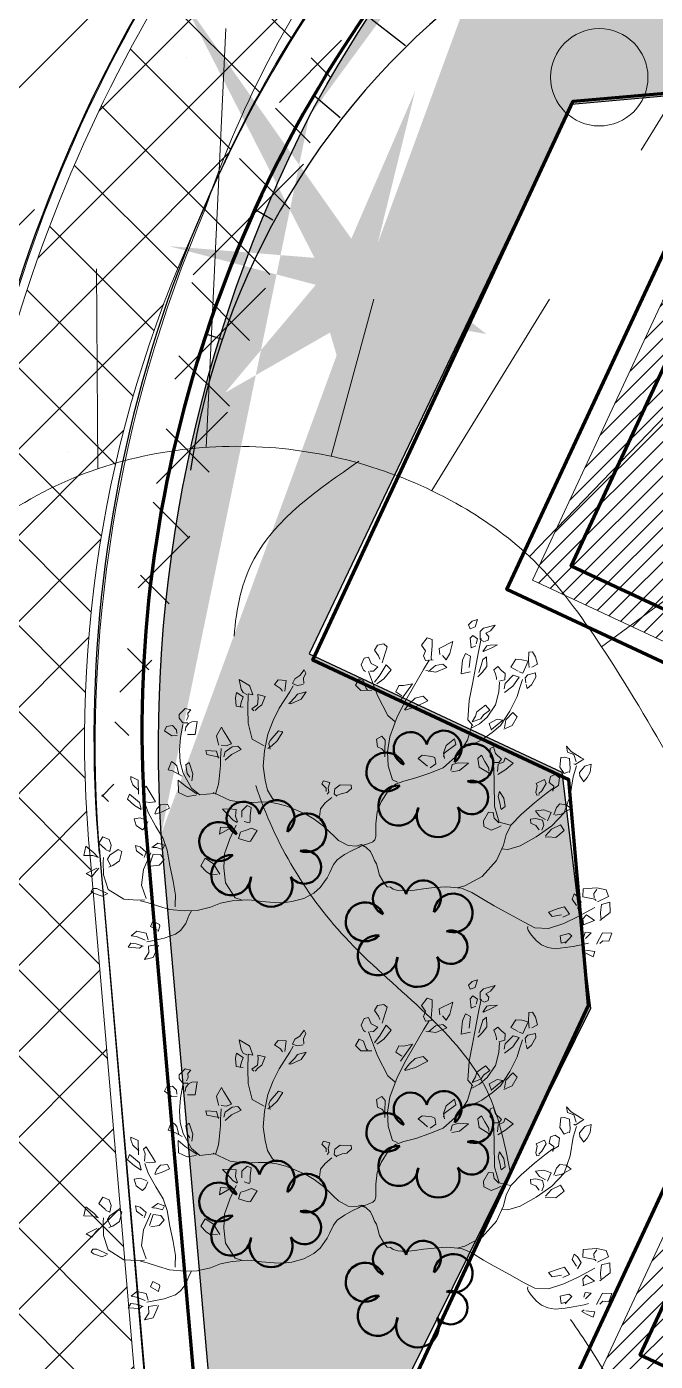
# Model space of a CAD drawing. Header units: millimetres. Extents: x 5637 to 6048, y 3385 to 3927.
# Drawn here: x 5675.84 to 5682.3, y 3692.56 to 3706.27 of the extents above; entities that cross this region are included whole.
import ezdxf

# ---------------------------------------------------------------- set-up
doc = ezdxf.new("R2010")
doc.units = ezdxf.units.MM
doc.layers.add('Contour Lines', color=253, linetype='Continuous')
doc.layers.add('trees old', color=116, linetype='Continuous')
for name, color, linetype, lineweight in [('fences', 224, 'ограждение1', 80), ('ground 1', 7, 'Continuous', 30), ('hatch', 253, 'Continuous', 13), ('project gr', 250, 'Continuous', 30), ('road', 19, 'Continuous', 30), ('trees new', 7, 'Continuous', 20), ('wall', 7, 'Continuous', 80)]:
    doc.layers.add(name, color=color, linetype=linetype, lineweight=lineweight)
doc.layers.add('plants1', color=7, linetype='Continuous', true_color=0x89ee5d)
doc.linetypes.add('ограждение1', pattern='A,0.25,-0.1,[133,ltypeshp.shx,S=0.1,R=0,X=-0.1,Y=0],-0.1,1', length=1.45)
pattern_1 = [(45, (2816.3681, -1263.7476), (-0.70710678, 0.70710678), [])]

# ---------------------------------------------------------------- blocks, each defined once
blk = doc.blocks.new('F1')
at = {"color": 92, "linetype": 'Continuous'}
for p, q in [((1.0816, 0.0562), (1.0771, 0.0451)), ((1.0966, 0.0606), (1.0816, 0.0562)), ((1.0899, 0.048), (1.0966, 0.0606)), ((1.0908, 0.0362), (1.0899, 0.048)), ((1.0771, 0.0451), (1.0736, 0.0333)), ((1.0758, 0.0326), (1.0908, 0.0362)), ((1.0923, 0.025), (1.0969, 0.0134)), ((1.1136, 0.021), (1.0976, 0.026)), ((1.1134, 0.0339), (1.1003, 0.0372)), ((1.1016, 0.0366), (1.1071, 0.0411)), ((1.1071, 0.0411), (1.1274, 0.0409)), ((1.1228, 0.0333), (1.1134, 0.0339)), ((1.1274, 0.0409), (1.1228, 0.0333)), ((0.2958, -0.0077), (0.2984, 0.0018)), ((0.2984, 0.0018), (0.3104, -0.003)), ((1.0756, 0.009), (1.0733, -0.0005)), ((1.0901, 0.0012), (1.0771, 0.0072)), ((1.0861, -0.0088), (1.0901, 0.0012)), ((1.0969, 0.0134), (1.1136, 0.0111)), ((1.1234, 0.02), (1.1136, 0.021)), ((1.1136, 0.0111), (1.1234, 0.02)), ((0.2826, -0.0278), (0.2878, -0.0224)), ((0.2936, -0.0212), (0.2844, -0.0421)), ((0.3118, -0.0088), (0.2958, -0.0077)), ((0.3104, -0.003), (0.3188, -0.0071)), ((0.3188, -0.0071), (0.3148, -0.0102)), ((0.3498, -0.0187), (0.3388, -0.0326)), ((0.3568, -0.0187), (0.3463, -0.0224)), ((0.3595, -0.0313), (0.3568, -0.0187)), ((1.0733, -0.0005), (1.0739, -0.0036)), ((1.0739, -0.0036), (1.0861, -0.0088)), ((0.2678, -0.0425), (0.2719, -0.0276)), ((0.2844, -0.0421), (0.2678, -0.0425)), ((0.2719, -0.0276), (0.2826, -0.0278)), ((0.3138, -0.0299), (0.3043, -0.0404)), ((0.3043, -0.0404), (0.3156, -0.0409)), ((0.3156, -0.0409), (0.3171, -0.0326)), ((0.3388, -0.0326), (0.344, -0.0365)), ((0.344, -0.0365), (0.3595, -0.0313)), ((1.0482, -0.0369), (1.0488, -0.0402)), ((1.1796, -0.0467), (1.1721, -0.0508)), ((1.1956, -0.051), (1.1796, -0.0467)), ((0.2904, -0.0636), (0.2731, -0.0792)), ((0.2903, -0.0781), (0.2891, -0.0672)), ((0.3211, -0.0529), (0.3004, -0.0626)), ((0.3004, -0.0626), (0.3151, -0.0721)), ((0.3151, -0.0721), (0.321, -0.0645)), ((0.321, -0.0645), (0.3191, -0.0539)), ((0.357, -0.0651), (0.3455, -0.0711)), ((0.3455, -0.0711), (0.3551, -0.0835)), ((0.3758, -0.0649), (0.3596, -0.069)), ((0.3828, -0.0721), (0.3758, -0.0649)), ((0.9311, -0.0574), (0.9423, -0.0601)), ((0.9423, -0.0601), (0.9618, -0.0856)), ((1.17, -0.052), (1.1898, -0.0597)), ((1.1898, -0.0597), (1.1968, -0.0593)), ((1.2, -0.0541), (1.1956, -0.051)), ((1.1968, -0.0593), (1.2, -0.0541)), ((0.2731, -0.0792), (0.2748, -0.0972)), ((0.2748, -0.0972), (0.2898, -0.0924)), ((0.2898, -0.0924), (0.2903, -0.0781)), ((0.3321, -0.0823), (0.326, -0.0939)), ((0.326, -0.0939), (0.3331, -0.1036)), ((0.3425, -0.0984), (0.334, -0.0872)), ((0.3551, -0.0835), (0.3663, -0.0796)), ((0.3663, -0.0796), (0.3828, -0.0721)), ((0.9618, -0.0856), (0.9662, -0.1123)), ((1.189, -0.0963), (1.1961, -0.087)), ((1.211, -0.0856), (1.1926, -0.0963)), ((1.1961, -0.087), (1.2005, -0.08)), ((1.2005, -0.08), (1.211, -0.0856)), ((0.2968, -0.0966), (0.2781, -0.1073)), ((0.2781, -0.1073), (0.2829, -0.1187)), ((0.2829, -0.1187), (0.2996, -0.121)), ((0.3021, -0.1009), (0.2993, -0.0986)), ((0.2996, -0.121), (0.3241, -0.1177)), ((0.3044, -0.1108), (0.2998, -0.1183)), ((0.324, -0.1036), (0.3021, -0.1009)), ((0.3033, -0.1032), (0.3044, -0.1108)), ((0.3241, -0.1177), (0.324, -0.1036)), ((0.3331, -0.1036), (0.3398, -0.1081)), ((0.3398, -0.1081), (0.3425, -0.0984)), ((0.9662, -0.1123), (0.9666, -0.1371)), ((0.9726, -0.1003), (0.9854, -0.1179)), ((0.9896, -0.0986), (0.9766, -0.0999)), ((0.9854, -0.1179), (1.0008, -0.1268)), ((0.9974, -0.1036), (0.9896, -0.0986)), ((1.0073, -0.1127), (0.9974, -0.1036)), ((1.0008, -0.1268), (1.0073, -0.1127)), ((1.0816, -0.1092), (1.0738, -0.1191)), ((1.0966, -0.1059), (1.0816, -0.1092)), ((1.0936, -0.1278), (1.0993, -0.1079)), ((1.1531, -0.1117), (1.1498, -0.1289)), ((1.1641, -0.1026), (1.1531, -0.1117)), ((1.1713, -0.0995), (1.1641, -0.1026)), ((1.1748, -0.1133), (1.168, -0.1013)), ((1.1706, -0.1206), (1.1748, -0.1133)), ((1.201, -0.1179), (1.1908, -0.1156)), ((1.192, -0.1158), (1.1996, -0.1231)), ((1.2173, -0.117), (1.201, -0.1179)), ((1.2145, -0.1338), (1.2173, -0.117)), ((0.9666, -0.1371), (0.959, -0.1645)), ((1.0738, -0.1191), (1.0799, -0.1274)), ((1.0748, -0.145), (1.0778, -0.1373)), ((1.0778, -0.1373), (1.0886, -0.1398)), ((1.0799, -0.1274), (1.0936, -0.1278)), ((1.0969, -0.1398), (1.0868, -0.1479)), ((1.0886, -0.1398), (1.0944, -0.1396)), ((1.1093, -0.121), (1.1064, -0.1307)), ((1.1064, -0.1307), (1.1178, -0.1396)), ((1.1241, -0.1317), (1.1119, -0.1241)), ((1.1178, -0.1396), (1.1261, -0.1413)), ((1.1261, -0.1413), (1.1241, -0.1317)), ((1.1498, -0.1289), (1.1566, -0.132)), ((1.1566, -0.132), (1.1706, -0.1206)), ((1.171, -0.1272), (1.1698, -0.1388)), ((1.1698, -0.1388), (1.1741, -0.1487)), ((1.1795, -0.1301), (1.171, -0.1272)), ((1.1918, -0.1411), (1.1793, -0.1311)), ((1.1858, -0.1527), (1.1918, -0.1411)), ((1.1996, -0.1231), (1.2145, -0.1338)), ((0.9224, -0.1628), (0.9116, -0.1827)), ((0.9261, -0.162), (0.9224, -0.1628)), ((0.9439, -0.1661), (0.9261, -0.162)), ((0.9411, -0.1775), (0.9439, -0.1661)), ((0.959, -0.1645), (0.9493, -0.1893)), ((1.0868, -0.1479), (1.0748, -0.145)), ((1.1741, -0.1487), (1.1858, -0.1527)), ((0.9116, -0.1827), (0.9216, -0.1862)), ((0.9216, -0.1862), (0.9322, -0.1812)), ((0.9322, -0.1812), (0.9406, -0.1783)), ((0.9574, -0.185), (0.9782, -0.1711)), ((0.9769, -0.1841), (0.9599, -0.1841)), ((0.9782, -0.1711), (0.9769, -0.1841)), ((1.1073, -0.1854), (1.1106, -0.1754)), ((1.1211, -0.191), (1.1094, -0.187)), ((1.1106, -0.1754), (1.1158, -0.1696)), ((1.1158, -0.1696), (1.1273, -0.1771)), ((1.1319, -0.1883), (1.1211, -0.191)), ((1.1273, -0.1771), (1.1319, -0.1883)), ((0.3648, -0.2191), (0.3791, -0.2059)), ((0.3791, -0.2059), (0.3928, -0.2061)), ((0.3976, -0.2079), (0.3878, -0.2202)), ((0.3928, -0.2061), (0.3978, -0.205)), ((0.4843, -0.2162), (0.495, -0.2113)), ((0.495, -0.2113), (0.5087, -0.217)), ((0.9261, -0.1951), (0.9251, -0.198)), ((0.9251, -0.198), (0.9259, -0.2077)), ((0.9259, -0.2077), (0.9251, -0.2226)), ((0.9292, -0.1953), (0.9261, -0.1951)), ((0.9359, -0.1968), (0.9292, -0.1953)), ((0.9414, -0.2156), (0.9402, -0.2042)), ((0.9476, -0.1953), (0.9521, -0.2055)), ((0.9556, -0.1978), (0.9482, -0.1941)), ((0.9521, -0.2055), (0.9517, -0.2175)), ((0.9672, -0.2084), (0.9556, -0.1978)), ((0.9756, -0.2164), (0.9672, -0.2084)), ((1.0828, -0.2042), (1.0701, -0.2115)), ((1.0701, -0.2115), (1.0743, -0.2187)), ((1.0951, -0.1992), (1.0828, -0.2042)), ((1.0869, -0.2164), (1.0928, -0.209)), ((1.0928, -0.209), (1.0956, -0.2001)), ((1.1203, -0.2063), (1.1243, -0.2183)), ((1.1326, -0.2121), (1.1206, -0.2057)), ((1.1464, -0.2224), (1.1326, -0.2121)), ((0.372, -0.2291), (0.3648, -0.2191)), ((0.3878, -0.2202), (0.372, -0.2291)), ((0.3955, -0.2346), (0.3901, -0.2498)), ((0.4106, -0.2419), (0.3993, -0.2369)), ((0.405, -0.217), (0.402, -0.2262)), ((0.402, -0.2262), (0.4045, -0.2353)), ((0.4045, -0.2353), (0.4168, -0.2373)), ((0.4158, -0.2249), (0.4093, -0.2175)), ((0.4253, -0.2282), (0.4158, -0.2249)), ((0.4168, -0.2373), (0.4263, -0.2357)), ((0.4263, -0.2357), (0.4253, -0.2282)), ((0.4778, -0.2202), (0.4843, -0.2162)), ((0.4912, -0.233), (0.482, -0.2253)), ((0.4935, -0.2431), (0.4912, -0.233)), ((0.5098, -0.2268), (0.5017, -0.2429)), ((0.5087, -0.217), (0.5098, -0.2268)), ((0.9251, -0.2226), (0.9321, -0.2255)), ((0.9321, -0.2255), (0.9414, -0.2156)), ((0.9517, -0.2175), (0.9641, -0.2177)), ((0.9641, -0.2177), (0.9756, -0.2164)), ((1.0241, -0.2382), (1.0401, -0.2346)), ((1.0401, -0.2346), (1.0561, -0.2407)), ((1.0743, -0.2187), (1.0869, -0.2164)), ((1.1063, -0.2195), (1.0958, -0.2212)), ((1.0958, -0.2212), (1.1004, -0.2282)), ((1.1004, -0.2282), (1.1106, -0.2421)), ((1.1129, -0.2202), (1.1063, -0.2195)), ((1.1154, -0.2351), (1.1156, -0.222)), ((1.1189, -0.2429), (1.1154, -0.2351)), ((1.1243, -0.2183), (1.1431, -0.232)), ((1.1271, -0.2326), (1.1294, -0.2576)), ((1.1431, -0.232), (1.1464, -0.2224)), ((0.3721, -0.2483), (0.355, -0.2591)), ((0.355, -0.2591), (0.3643, -0.2655)), ((0.3831, -0.2456), (0.3721, -0.2483)), ((0.376, -0.2661), (0.3811, -0.2591)), ((0.3811, -0.2591), (0.3855, -0.246)), ((0.3901, -0.2498), (0.4036, -0.2537)), ((0.4036, -0.2537), (0.4183, -0.251)), ((0.4183, -0.251), (0.4106, -0.2419)), ((0.4796, -0.2493), (0.473, -0.2551)), ((0.473, -0.2551), (0.476, -0.2698)), ((0.4823, -0.2585), (0.4805, -0.2504)), ((0.4863, -0.2719), (0.4823, -0.2585)), ((0.5017, -0.2429), (0.4935, -0.2431)), ((0.7484, -0.2686), (0.7564, -0.2607)), ((0.7564, -0.2607), (0.7644, -0.2585)), ((0.7644, -0.2585), (0.7747, -0.2541)), ((0.7739, -0.2529), (0.7789, -0.2568)), ((0.7789, -0.2568), (0.7782, -0.2659)), ((0.7915, -0.2556), (0.7887, -0.2593)), ((0.7887, -0.2593), (0.7904, -0.2669)), ((0.7939, -0.2661), (0.7935, -0.2601)), ((0.884, -0.2388), (0.8881, -0.2413)), ((1.0176, -0.2388), (1.0335, -0.2498)), ((1.0583, -0.2626), (1.0449, -0.2531)), ((1.0561, -0.2407), (1.0583, -0.2626)), ((1.1106, -0.2421), (1.1146, -0.2477)), ((1.1146, -0.2477), (1.1189, -0.2429)), ((1.1381, -0.2489), (1.1273, -0.2396)), ((1.1294, -0.2576), (1.1428, -0.2632)), ((1.1426, -0.2582), (1.1381, -0.2489)), ((1.1428, -0.2632), (1.1426, -0.2582)), ((0.3643, -0.2655), (0.376, -0.2661)), ((0.4096, -0.2874), (0.4146, -0.2819)), ((0.413, -0.28), (0.418, -0.2787)), ((0.418, -0.2787), (0.4198, -0.2835)), ((0.4198, -0.2835), (0.4183, -0.2957)), ((0.476, -0.2698), (0.4845, -0.281)), ((0.4845, -0.281), (0.4863, -0.2719)), ((0.7494, -0.2746), (0.7484, -0.2686)), ((0.769, -0.2738), (0.7494, -0.2746)), ((0.7782, -0.2659), (0.769, -0.2738)), ((0.7904, -0.2669), (0.7877, -0.2765)), ((0.7877, -0.2765), (0.7994, -0.279)), ((0.8019, -0.2732), (0.7939, -0.2661)), ((0.7994, -0.279), (0.8019, -0.2732)), ((1.0326, -0.2756), (1.0408, -0.2951)), ((1.0429, -0.2756), (1.0376, -0.269)), ((1.0463, -0.2905), (1.0429, -0.2756)), ((1.0514, -0.2701), (1.0696, -0.2785)), ((1.0621, -0.2876), (1.0576, -0.2727)), ((1.0696, -0.2785), (1.0771, -0.2798)), ((1.0771, -0.2798), (1.0724, -0.2947)), ((0.336, -0.3086), (0.3436, -0.3183)), ((0.3806, -0.2986), (0.3793, -0.3125)), ((0.3918, -0.2905), (0.3806, -0.2986)), ((0.3888, -0.297), (0.3901, -0.2881)), ((0.3975, -0.3028), (0.3888, -0.297)), ((0.3958, -0.3137), (0.3975, -0.3028)), ((0.4025, -0.3011), (0.4096, -0.2874)), ((0.4063, -0.3075), (0.4025, -0.3011)), ((0.4203, -0.2999), (0.4063, -0.3075)), ((0.4183, -0.2957), (0.4203, -0.2999)), ((0.9767, -0.304), (0.9662, -0.3146)), ((0.9782, -0.3187), (0.9799, -0.3094)), ((1.0103, -0.3115), (0.9879, -0.3084)), ((0.9889, -0.3065), (0.9934, -0.3189)), ((1.0408, -0.2951), (1.0463, -0.2905)), ((1.0663, -0.2912), (1.0621, -0.2876)), ((1.0724, -0.2947), (1.0663, -0.2912)), ((0.3248, -0.3409), (0.3255, -0.3262)), ((0.3255, -0.3262), (0.3305, -0.3162)), ((0.3305, -0.3162), (0.3351, -0.3096)), ((0.3448, -0.3245), (0.336, -0.3363)), ((0.3436, -0.3183), (0.3448, -0.3245)), ((0.3616, -0.3303), (0.3626, -0.3235)), ((0.364, -0.3479), (0.3616, -0.3303)), ((0.3641, -0.3243), (0.3715, -0.3206)), ((0.3715, -0.3206), (0.38, -0.3317)), ((0.3793, -0.3125), (0.3876, -0.3177)), ((0.38, -0.3317), (0.3796, -0.3489)), ((0.3876, -0.3177), (0.3958, -0.3137)), ((0.4763, -0.3208), (0.4636, -0.3328)), ((0.4636, -0.3328), (0.4785, -0.3417)), ((0.4897, -0.3113), (0.4763, -0.3208)), ((0.4805, -0.3346), (0.4905, -0.3293)), ((0.4895, -0.3328), (0.485, -0.339)), ((0.5005, -0.332), (0.4895, -0.3328)), ((0.4905, -0.3293), (0.4908, -0.3166)), ((0.5052, -0.3121), (0.5238, -0.322)), ((0.5067, -0.3212), (0.506, -0.3158)), ((0.5145, -0.3326), (0.5067, -0.3212)), ((0.5213, -0.3433), (0.5145, -0.3326)), ((0.5238, -0.322), (0.5273, -0.3373)), ((0.5587, -0.3133), (0.5433, -0.3274)), ((0.5433, -0.3274), (0.561, -0.3272)), ((0.5718, -0.31), (0.5587, -0.3133)), ((0.561, -0.3272), (0.5722, -0.3231)), ((0.5722, -0.3231), (0.574, -0.3125)), ((0.5867, -0.333), (0.5892, -0.3425)), ((0.6112, -0.3148), (0.6012, -0.3228)), ((0.6012, -0.3228), (0.6038, -0.3336)), ((0.6228, -0.3226), (0.6157, -0.3173)), ((0.6335, -0.3299), (0.6228, -0.3226)), ((0.6268, -0.3361), (0.6335, -0.3299)), ((0.6932, -0.3286), (0.6939, -0.34)), ((0.8952, -0.3355), (0.9021, -0.3299)), ((0.8981, -0.3288), (0.9014, -0.3384)), ((0.9662, -0.3146), (0.9497, -0.3245)), ((0.9497, -0.3245), (0.9561, -0.3301)), ((0.9561, -0.3301), (0.9662, -0.3286)), ((0.9662, -0.3286), (0.9782, -0.3187)), ((0.9766, -0.3293), (0.9676, -0.3336)), ((0.9857, -0.3301), (0.9766, -0.3293)), ((0.9919, -0.3355), (0.9901, -0.3297)), ((0.9934, -0.3189), (1.0124, -0.3187)), ((1.0124, -0.3187), (1.0103, -0.3115)), ((0.336, -0.3363), (0.3248, -0.3409)), ((0.3533, -0.338), (0.3388, -0.3489)), ((0.3388, -0.3489), (0.3435, -0.351)), ((0.3435, -0.351), (0.3618, -0.3607)), ((0.3571, -0.356), (0.3518, -0.3429)), ((0.3556, -0.3394), (0.3533, -0.338)), ((0.3686, -0.3593), (0.3571, -0.356)), ((0.373, -0.3502), (0.364, -0.3479)), ((0.3796, -0.3489), (0.373, -0.3502)), ((0.4785, -0.3417), (0.4805, -0.3346)), ((0.485, -0.339), (0.4963, -0.3483)), ((0.4963, -0.3483), (0.5007, -0.3595)), ((0.5058, -0.3423), (0.4982, -0.3353)), ((0.5007, -0.3595), (0.5067, -0.3566)), ((0.5067, -0.3566), (0.5058, -0.3423)), ((0.5273, -0.3373), (0.5213, -0.3433)), ((0.568, -0.3593), (0.5877, -0.3425)), ((0.5853, -0.3566), (0.571, -0.3694)), ((0.5892, -0.3425), (0.5853, -0.3566)), ((0.5877, -0.3425), (0.5888, -0.3365)), ((0.6038, -0.3336), (0.6095, -0.3351)), ((0.6095, -0.3351), (0.6268, -0.3361)), ((0.6939, -0.34), (0.6942, -0.3587)), ((0.6992, -0.3429), (0.6949, -0.3382)), ((0.7075, -0.346), (0.6992, -0.3429)), ((0.71, -0.3593), (0.7075, -0.346)), ((0.8777, -0.3609), (0.8867, -0.3444)), ((0.8989, -0.3442), (0.8854, -0.3626)), ((0.8867, -0.3444), (0.8952, -0.3355)), ((0.9014, -0.3384), (0.8989, -0.3442)), ((0.9676, -0.3336), (0.9767, -0.3469)), ((0.9767, -0.3469), (0.9834, -0.356)), ((0.9834, -0.356), (0.9876, -0.3622)), ((0.9876, -0.3622), (0.9954, -0.346)), ((0.9954, -0.346), (0.9919, -0.3355)), ((1.0334, -0.346), (1.0313, -0.3694)), ((1.0473, -0.345), (1.0334, -0.346)), ((1.0508, -0.3578), (1.0514, -0.3506)), ((1.0651, -0.3417), (1.0746, -0.3404)), ((1.0673, -0.352), (1.0663, -0.3452)), ((1.0751, -0.3589), (1.0673, -0.352)), ((1.0746, -0.3404), (1.0883, -0.3487)), ((1.0853, -0.3564), (1.0751, -0.3589)), ((1.0883, -0.3487), (1.0853, -0.3564)), ((0.3618, -0.3607), (0.3708, -0.3696)), ((0.3708, -0.3696), (0.3686, -0.3593)), ((0.571, -0.3694), (0.568, -0.3593)), ((0.6942, -0.3587), (0.7009, -0.3653)), ((0.7009, -0.3653), (0.71, -0.3593)), ((0.8854, -0.3626), (0.8777, -0.3609)), ((1.0313, -0.3694), (1.0411, -0.3682)), ((1.0411, -0.3682), (1.0464, -0.3649)), ((1.0464, -0.3649), (1.0508, -0.3578)), ((1.0478, -0.3763), (1.0504, -0.3701)), ((1.0489, -0.3831), (1.0478, -0.3763)), ((1.0479, -0.3659), (1.0571, -0.3653)), ((1.0641, -0.3798), (1.0546, -0.391)), ((1.0571, -0.3653), (1.0641, -0.3732)), ((1.0641, -0.3732), (1.0641, -0.3798)), ((0.4701, -0.4001), (0.4625, -0.416)), ((0.4848, -0.3924), (0.4701, -0.4001)), ((0.4823, -0.4092), (0.4838, -0.3949)), ((0.5063, -0.3905), (0.4875, -0.4086)), ((0.4978, -0.4096), (0.5112, -0.4009)), ((0.5112, -0.4009), (0.5062, -0.3893)), ((0.5283, -0.4073), (0.542, -0.4015)), ((0.542, -0.4015), (0.5368, -0.4119)), ((0.9184, -0.4067), (0.9247, -0.4017)), ((0.9247, -0.4017), (0.9296, -0.3955)), ((0.9354, -0.3986), (0.9279, -0.405)), ((0.9321, -0.3951), (0.9354, -0.3986)), ((0.9514, -0.4003), (0.9636, -0.4013)), ((0.9552, -0.4081), (0.9564, -0.3999)), ((0.9636, -0.4013), (0.9662, -0.4162)), ((1.0441, -0.3895), (1.0489, -0.3831)), ((1.0546, -0.391), (1.0441, -0.3895)), ((0.4625, -0.416), (0.4705, -0.4231)), ((0.4705, -0.4231), (0.4823, -0.4092)), ((0.4875, -0.4086), (0.4978, -0.4096)), ((0.512, -0.4247), (0.5225, -0.4154)), ((0.5202, -0.4328), (0.512, -0.4247)), ((0.5348, -0.4202), (0.5202, -0.4328)), ((0.5225, -0.4154), (0.5273, -0.4073)), ((0.5368, -0.4119), (0.5348, -0.4202)), ((0.6443, -0.4214), (0.6235, -0.434)), ((0.6622, -0.4144), (0.6443, -0.4214)), ((0.646, -0.4371), (0.6557, -0.427)), ((0.6557, -0.427), (0.6639, -0.415)), ((0.8407, -0.4353), (0.8492, -0.4216)), ((0.8492, -0.4216), (0.8666, -0.4119)), ((0.8604, -0.4235), (0.8559, -0.4299)), ((0.8691, -0.4129), (0.8604, -0.4235)), ((0.8666, -0.4119), (0.8711, -0.4123)), ((0.9131, -0.422), (0.9184, -0.4067)), ((0.9264, -0.4243), (0.9131, -0.422)), ((0.9261, -0.4063), (0.9254, -0.4177)), ((0.9254, -0.4177), (0.9264, -0.4243)), ((0.9279, -0.405), (0.9261, -0.4063)), ((0.9354, -0.4235), (0.9422, -0.4384)), ((0.9437, -0.4247), (0.9354, -0.4235)), ((0.9532, -0.4262), (0.9461, -0.4233)), ((0.9522, -0.4185), (0.9552, -0.4081)), ((0.9647, -0.4253), (0.9522, -0.4185)), ((0.9572, -0.4322), (0.9532, -0.4262)), ((0.9662, -0.4162), (0.9647, -0.4253)), ((0.6235, -0.434), (0.6322, -0.4415)), ((0.6322, -0.4415), (0.646, -0.4371)), ((0.6719, -0.4309), (0.6525, -0.4622)), ((0.6815, -0.4458), (0.6704, -0.4394)), ((0.6765, -0.4576), (0.6815, -0.4458)), ((0.724, -0.4458), (0.744, -0.444)), ((0.7344, -0.4483), (0.7319, -0.446)), ((0.74, -0.4618), (0.7344, -0.4483)), ((0.744, -0.444), (0.7537, -0.4531)), ((0.8559, -0.4299), (0.8407, -0.4353)), ((0.8472, -0.4589), (0.8461, -0.4498)), ((0.8471, -0.4481), (0.8576, -0.4456)), ((0.8576, -0.4456), (0.8664, -0.4481)), ((0.8664, -0.4481), (0.8627, -0.4568)), ((0.8791, -0.434), (0.8777, -0.4529)), ((0.8872, -0.4382), (0.8831, -0.4332)), ((0.8982, -0.4446), (0.8872, -0.4382)), ((0.8922, -0.4529), (0.8982, -0.4446)), ((0.9422, -0.4384), (0.9436, -0.4402)), ((0.9436, -0.4402), (0.9617, -0.4493)), ((0.9617, -0.4493), (0.9572, -0.4322)), ((0.4408, -0.4748), (0.4341, -0.4887)), ((0.448, -0.4678), (0.4408, -0.4748)), ((0.4501, -0.4748), (0.448, -0.4678)), ((0.4738, -0.4698), (0.4636, -0.487)), ((0.4878, -0.4576), (0.4738, -0.4698)), ((0.4745, -0.4895), (0.4875, -0.474)), ((0.4875, -0.474), (0.4887, -0.4645)), ((0.6525, -0.4622), (0.6687, -0.4578)), ((0.6687, -0.4578), (0.6765, -0.4576)), ((0.704, -0.4676), (0.6922, -0.4845)), ((0.7015, -0.4928), (0.711, -0.4742)), ((0.7162, -0.458), (0.704, -0.4676)), ((0.711, -0.4742), (0.7207, -0.4603)), ((0.7479, -0.4649), (0.74, -0.4618)), ((0.7537, -0.4531), (0.7479, -0.4649)), ((0.8436, -0.4686), (0.8472, -0.4589)), ((0.8471, -0.474), (0.8436, -0.4686)), ((0.8539, -0.4632), (0.8471, -0.474)), ((0.8627, -0.4568), (0.8539, -0.4632)), ((0.8777, -0.4529), (0.8922, -0.4529)), ((0.4341, -0.4887), (0.435, -0.4963)), ((0.435, -0.4963), (0.4485, -0.492)), ((0.4485, -0.492), (0.4525, -0.4866)), ((0.4576, -0.4945), (0.4496, -0.5162)), ((0.4525, -0.4866), (0.4508, -0.4777)), ((0.464, -0.4963), (0.4576, -0.4945)), ((0.4636, -0.487), (0.4745, -0.4895)), ((0.4798, -0.5036), (0.466, -0.4974)), ((0.499, -0.4771), (0.4885, -0.4804)), ((0.4885, -0.4804), (0.4888, -0.4918)), ((0.4888, -0.4918), (0.4955, -0.4966)), ((0.4955, -0.4966), (0.5027, -0.503)), ((0.5027, -0.503), (0.5093, -0.4968)), ((0.5035, -0.4831), (0.5038, -0.48)), ((0.5062, -0.4899), (0.5035, -0.4831)), ((0.5093, -0.4968), (0.5062, -0.4899)), ((0.5302, -0.4908), (0.5225, -0.5019)), ((0.537, -0.4825), (0.5302, -0.4908)), ((0.5325, -0.5032), (0.5358, -0.4905)), ((0.5508, -0.4905), (0.5673, -0.4858)), ((0.5528, -0.5185), (0.5537, -0.4978)), ((0.5673, -0.4858), (0.5663, -0.51)), ((0.6123, -0.486), (0.5932, -0.4955)), ((0.5932, -0.4955), (0.6007, -0.5007)), ((0.6007, -0.5007), (0.6137, -0.4976)), ((0.6302, -0.4872), (0.6123, -0.486)), ((0.6137, -0.4976), (0.6258, -0.486)), ((0.6922, -0.4845), (0.7015, -0.4928)), ((0.709, -0.4961), (0.7024, -0.5251)), ((0.7234, -0.4802), (0.7162, -0.4885)), ((0.7162, -0.4885), (0.7285, -0.4934)), ((0.7302, -0.4794), (0.7234, -0.4802)), ((0.7285, -0.4934), (0.7342, -0.5042)), ((0.7412, -0.4808), (0.7379, -0.4785)), ((0.7464, -0.4897), (0.7412, -0.4808)), ((0.7415, -0.5019), (0.7464, -0.4897)), ((0.4421, -0.5059), (0.4323, -0.5119)), ((0.4323, -0.5119), (0.4371, -0.5249)), ((0.4486, -0.517), (0.4468, -0.505)), ((0.4493, -0.5326), (0.4486, -0.517)), ((0.4496, -0.5162), (0.4606, -0.5179)), ((0.4606, -0.5179), (0.4718, -0.5183)), ((0.4718, -0.5183), (0.4798, -0.5036)), ((0.5225, -0.5019), (0.5243, -0.5191)), ((0.5243, -0.5191), (0.53, -0.5137)), ((0.53, -0.5137), (0.5325, -0.5032)), ((0.5617, -0.5226), (0.5528, -0.5185)), ((0.5663, -0.51), (0.5617, -0.5226)), ((0.5857, -0.5421), (0.5898, -0.5204)), ((0.5898, -0.5204), (0.5957, -0.5088)), ((0.5957, -0.5088), (0.6028, -0.5162)), ((0.6077, -0.5177), (0.6093, -0.5284)), ((0.6188, -0.5075), (0.6323, -0.505)), ((0.6227, -0.511), (0.6217, -0.5073)), ((0.6222, -0.532), (0.6227, -0.511)), ((0.6323, -0.505), (0.6362, -0.5131)), ((0.6362, -0.5131), (0.6337, -0.5226)), ((0.6337, -0.5226), (0.6415, -0.532)), ((0.7164, -0.5079), (0.7135, -0.5021)), ((0.7242, -0.5177), (0.7164, -0.5079)), ((0.7197, -0.527), (0.7242, -0.5177)), ((0.7342, -0.5042), (0.7415, -0.5019)), ((0.4371, -0.5249), (0.443, -0.5336)), ((0.443, -0.5336), (0.4493, -0.5326)), ((0.5145, -0.5365), (0.5058, -0.5417)), ((0.5058, -0.5417), (0.5192, -0.5402)), ((0.53, -0.528), (0.5145, -0.5365)), ((0.5192, -0.5402), (0.525, -0.5388)), ((0.5292, -0.546), (0.5232, -0.5489)), ((0.525, -0.5388), (0.5313, -0.528)), ((0.5372, -0.5493), (0.5307, -0.546)), ((0.544, -0.5409), (0.5423, -0.5502)), ((0.5527, -0.5332), (0.5443, -0.5373)), ((0.5552, -0.5502), (0.5527, -0.5332)), ((0.6093, -0.5284), (0.5857, -0.5421)), ((0.6232, -0.5433), (0.6222, -0.532)), ((0.632, -0.546), (0.6232, -0.5433)), ((0.6415, -0.532), (0.632, -0.546)), ((0.7024, -0.5251), (0.7087, -0.5297)), ((0.7087, -0.5297), (0.7197, -0.527)), ((0.5202, -0.5659), (0.5127, -0.5765)), ((0.5127, -0.5765), (0.5327, -0.5696)), ((0.5283, -0.5609), (0.5202, -0.5659)), ((0.5232, -0.5489), (0.5222, -0.5549)), ((0.5222, -0.5549), (0.5283, -0.5609)), ((0.5327, -0.5696), (0.5383, -0.5632)), ((0.5383, -0.5632), (0.5372, -0.5493)), ((0.5423, -0.5502), (0.5512, -0.5556)), ((0.5477, -0.5711), (0.5447, -0.5845)), ((0.5565, -0.5672), (0.5478, -0.5709)), ((0.5512, -0.5556), (0.5552, -0.5502)), ((0.56, -0.5738), (0.5565, -0.5672)), ((0.5447, -0.5845), (0.5538, -0.5808)), ((0.5538, -0.5808), (0.56, -0.5738))]:
    blk.add_line(p, q, dxfattribs=at)
at = {"color": 33, "linetype": 'Continuous'}
for p, q in [((1.0488, -0.0402), (1.0492, -0.0574)), ((1.0492, -0.0574), (1.0552, -0.0821)), ((1.0552, -0.0821), (1.0626, -0.1094)), ((0.5351, -0.1092), (0.5053, -0.1274)), ((0.5487, -0.1046), (0.5351, -0.1092)), ((1.0626, -0.1094), (1.0691, -0.1369)), ((0.5053, -0.1274), (0.4816, -0.1576)), ((1.0691, -0.1369), (1.0781, -0.157)), ((0.4816, -0.1576), (0.4712, -0.1858)), ((1.0781, -0.157), (1.0924, -0.1773)), ((0.4413, -0.1868), (0.4141, -0.2046)), ((0.4628, -0.179), (0.4413, -0.1868)), ((0.4746, -0.1794), (0.4628, -0.179)), ((0.4712, -0.1858), (0.468, -0.2055)), ((1.0924, -0.1773), (1.1079, -0.2011)), ((0.4141, -0.2046), (0.3874, -0.2262)), ((0.468, -0.2055), (0.4599, -0.2231)), ((0.8004, -0.2071), (0.802, -0.2144)), ((1.1079, -0.2011), (1.1147, -0.2175)), ((0.3874, -0.2262), (0.3673, -0.251)), ((0.4599, -0.2231), (0.4435, -0.2427)), ((0.8012, -0.2286), (0.7939, -0.2396)), ((0.802, -0.2144), (0.8012, -0.2286)), ((0.3673, -0.251), (0.3585, -0.2825)), ((0.4435, -0.2427), (0.421, -0.2651)), ((0.7939, -0.2396), (0.7824, -0.2502)), ((0.8881, -0.2413), (0.8977, -0.2556)), ((0.8977, -0.2556), (0.9033, -0.2729)), ((0.9933, -0.2431), (1.0176, -0.2388)), ((1.0449, -0.2531), (1.0229, -0.2398)), ((1.0335, -0.2498), (1.05, -0.2758)), ((0.3585, -0.2825), (0.3551, -0.3162)), ((0.4017, -0.2833), (0.3904, -0.293)), ((0.421, -0.2651), (0.4017, -0.2833)), ((0.6677, -0.2852), (0.6765, -0.2887)), ((0.9033, -0.2729), (0.9084, -0.2974)), ((1.0339, -0.2632), (1.0326, -0.2756)), ((1.05, -0.2758), (1.0568, -0.2951)), ((0.6765, -0.2887), (0.6858, -0.3133)), ((0.9084, -0.2974), (0.9082, -0.3249)), ((1.0568, -0.2951), (1.0596, -0.3158)), ((0.3551, -0.3162), (0.3508, -0.3357)), ((0.6858, -0.3133), (0.689, -0.3382)), ((0.9082, -0.3249), (0.9039, -0.3551)), ((1.0596, -0.3158), (1.0594, -0.339)), ((0.5536, -0.357), (0.5427, -0.3595)), ((0.689, -0.3382), (0.6866, -0.3653)), ((0.9039, -0.3551), (0.8963, -0.3804)), ((1.0594, -0.339), (1.0568, -0.362)), ((0.5224, -0.3711), (0.5047, -0.3852)), ((0.5427, -0.3595), (0.5224, -0.3711)), ((0.6866, -0.3653), (0.6761, -0.4013)), ((0.8963, -0.3804), (0.8871, -0.4026)), ((0.4909, -0.3986), (0.4762, -0.4253)), ((0.5047, -0.3852), (0.4909, -0.3986)), ((0.5403, -0.3953), (0.5499, -0.4046)), ((0.5499, -0.4046), (0.5499, -0.439)), ((0.6761, -0.4013), (0.6628, -0.4324)), ((0.8871, -0.4026), (0.8698, -0.4332)), ((0.4762, -0.4253), (0.465, -0.4522)), ((0.465, -0.4522), (0.4609, -0.4684)), ((0.5499, -0.439), (0.5459, -0.4696)), ((0.6628, -0.4324), (0.6506, -0.4568)), ((0.8698, -0.4332), (0.8648, -0.4444)), ((0.4609, -0.4684), (0.4573, -0.4833)), ((0.5459, -0.4696), (0.5425, -0.4984)), ((0.6506, -0.4568), (0.6345, -0.4891)), ((0.5425, -0.4984), (0.5395, -0.5243)), ((0.6345, -0.4891), (0.6255, -0.5061)), ((0.5395, -0.5243), (0.5355, -0.5508))]:
    blk.add_line(p, q, dxfattribs=at)
for points in [[(1.0186, -0.0315), (1.0229, -0.0228), (1.0275, -0.0081), (1.0361, 0.0047), (1.0446, 0.0121), (1.0641, 0.0206), (1.0851, 0.0266), (1.0944, 0.0287)], [(0.4182, -0.0442), (0.4184, -0.0411), (0.4171, -0.0375), (0.4135, -0.0334), (0.4103, -0.0293), (0.4007, -0.0199), (0.3918, -0.0131), (0.38, -0.0092), (0.3669, -0.0079), (0.3492, -0.011), (0.335, -0.0142), (0.3157, -0.0193), (0.3079, -0.022)], [(0.7235, -0.1682), (0.7217, -0.1676), (0.7155, -0.1655), (0.7075, -0.1587), (0.7026, -0.1502), (0.6988, -0.1429), (0.695, -0.1375), (0.6928, -0.1311), (0.6884, -0.1179), (0.6791, -0.104), (0.6731, -0.098), (0.6671, -0.0978), (0.6626, -0.0945), (0.6536, -0.0926), (0.6395, -0.0928), (0.6243, -0.0953), (0.6086, -0.0988), (0.5895, -0.1021), (0.5668, -0.105), (0.5411, -0.1046), (0.522, -0.0978), (0.5003, -0.0866), (0.4808, -0.0771), (0.4525, -0.0638), (0.4254, -0.0512), (0.4057, -0.0427), (0.381, -0.0431), (0.3543, -0.0541), (0.3298, -0.0678), (0.3008, -0.0858)], [(0.7235, -0.1682), (0.7289, -0.1645), (0.7402, -0.1582), (0.7531, -0.15), (0.7655, -0.1398), (0.7713, -0.1309), (0.777, -0.1164), (0.7812, -0.1065), (0.7926, -0.0883), (0.8029, -0.0777), (0.82, -0.0672), (0.8411, -0.0601), (0.8565, -0.057), (0.8726, -0.0564), (0.8951, -0.0568), (0.9069, -0.0576), (0.92, -0.0578), (0.9473, -0.0541), (0.9682, -0.0485), (0.9851, -0.0402), (1.0088, -0.0328), (1.0315, -0.0309), (1.058, -0.0315), (1.0779, -0.0361), (1.0988, -0.0413), (1.1105, -0.0433)], [(1.1036, -0.0454), (1.1153, -0.0442), (1.1406, -0.044), (1.1695, -0.0597), (1.1798, -0.0848), (1.182, -0.109), (1.182, -0.1162)], [(1.1012, -0.0481), (1.1111, -0.0715), (1.1091, -0.0995), (1.098, -0.1301)], [(0.7155, -0.1655), (0.7217, -0.1692), (0.7167, -0.1703), (0.7111, -0.1727), (0.704, -0.1765), (0.7008, -0.18), (0.6998, -0.1862), (0.7, -0.1932), (0.7012, -0.2088), (0.7, -0.2299), (0.694, -0.2481), (0.6831, -0.269), (0.6707, -0.2816), (0.6566, -0.2879), (0.6355, -0.2951), (0.6126, -0.3048), (0.5877, -0.3166), (0.5622, -0.3427), (0.5477, -0.3684), (0.5415, -0.397)], [(0.7217, -0.1692), (0.7245, -0.1698), (0.7328, -0.1667), (0.7476, -0.1665), (0.7657, -0.1744), (0.775, -0.1825), (0.7812, -0.1879), (0.794, -0.1984), (0.8113, -0.2096), (0.8266, -0.2173), (0.8483, -0.2251), (0.8636, -0.2297), (0.88, -0.233), (0.8967, -0.2344), (0.9134, -0.2332), (0.9379, -0.2305), (0.9632, -0.2324), (0.9943, -0.2446)], [(0.4611, -0.2226), (0.4814, -0.2262), (0.4917, -0.2541), (0.4951, -0.2953), (0.4977, -0.3233)], [(0.9903, -0.2421), (0.9859, -0.2601), (0.9851, -0.2698), (0.9847, -0.2937), (0.9853, -0.305), (0.9853, -0.3243)], [(0.909, -0.334), (0.9311, -0.3444), (0.9407, -0.3725), (0.9429, -0.398), (0.9441, -0.4245)], [(0.5429, -0.3903), (0.5288, -0.399), (0.5156, -0.4119), (0.5023, -0.4346), (0.4981, -0.458), (0.4981, -0.4758)], [(0.6791, -0.3924), (0.693, -0.4028), (0.7137, -0.4371), (0.7322, -0.4787)]]:
    blk.add_lwpolyline(points, dxfattribs=at)
blk = doc.blocks.new('651')
at = {"layer": 'trees new', "color": 191, "lineweight": 50, "true_color": 0xb366ff}
for centre, radius, start, end in [((2838.8987, 5108.8841, 4146.8315), 0.063, 15.4185, 246.5773), ((2839.024, 5108.8869, 4146.8315), 0.066, 307.6094, 167.7322), ((2839.1364, 5108.8312, 4146.8315), 0.0723, 249.9235, 177.3258), ((2838.8066, 5108.7979, 4146.8315), 0.0728, 22.9437, 315.792), ((2838.8535, 5108.6724, 4146.8315), 0.075, 85.9567, 354.9094), ((2839.1272, 5108.7028, 4146.8315), 0.0625, 215.6462, 104.4063), ((2839.0024, 5108.6347, 4146.8315), 0.0805, 157.3541, 23.1592)]:
    blk.add_arc(centre, radius, start, end, dxfattribs=at)

msp = doc.modelspace()

# ---------------------------------------------------------------- hatches: boundary and pattern name
at = {"layer": 'hatch'}
h = msp.add_hatch(dxfattribs=at)
h.set_pattern_fill('ANSI31', color=256, scale=8, style=0)
h.set_pattern_definition(pattern_1)
edge = h.paths.add_edge_path()
edge.add_line((5681.718, 3662.745), (5708.38, 3664.934))
edge.add_arc((5713.219, 3667.179), 5.335, 204.8917, 275.5225)
edge.add_line((5713.733, 3661.869), (5818.562, 3671.059))
edge.add_arc((5814.821, 3690.234), 19.536, 281.0392, 345.4537)
edge.add_arc((5828.918, 3687.613), 5.329, 334.6044, 439.8122)
edge.add_line((5829.86, 3692.857), (5821.197, 3693.928))
edge.add_line((5821.197, 3693.928), (5821.163, 3698.626))
edge.add_line((5821.163, 3698.626), (5822.751, 3698.67))
edge.add_arc((5822.674, 3701.446), 2.777, 271.5898, 361.9955)
edge.add_arc((5787.812, 3700.231), 37.66, 1.9955, 27.7471)
edge.add_line((5821.141, 3717.765), (5815.111, 3730.653))
edge.add_arc((5808.837, 3727.717), 6.926, 25.0759, 80.9102)
edge.add_line((5809.932, 3734.557), (5816.866, 3735.208))
edge.add_line((5816.866, 3735.208), (5822.086, 3738.739))
edge.add_arc((5826.047, 3735.447), 5.15, 140.2743, 208.703)
edge.add_line((5821.53, 3732.974), (5832.004, 3711.476))
edge.add_line((5832.004, 3711.476), (5839.078, 3695.803))
edge.add_line((5839.078, 3695.803), (5843.714, 3685.87))
edge.add_line((5843.714, 3685.87), (5839.002, 3683.445))
edge.add_arc((5812.028, 3691.913), 28.272, 321.435, 342.5709, ccw=False)
edge.add_arc((5815.074, 3690.732), 25.173, 273.7863, 319.2136, ccw=False)
edge.add_line((5816.736, 3665.614), (5796.147, 3663.794))
edge.add_line((5796.147, 3663.794), (5694.835, 3654.877))
edge.add_line((5694.835, 3654.877), (5688.624, 3654.402))
edge.add_line((5688.624, 3654.402), (5675.285, 3653.372))
edge.add_line((5675.285, 3653.372), (5681.718, 3662.745))
h = msp.add_hatch(dxfattribs=at)
h.set_pattern_fill('ANSI31', color=256, scale=8, style=0)
h.set_pattern_definition(pattern_1)
edge = h.paths.add_edge_path()
edge.add_line((5690.403, 3726.92), (5676.342, 3711.333))
edge.add_arc((5689.847, 3699.119), 18.209, 137.8721, 181.0321)
edge.add_line((5671.641, 3698.791), (5672.115, 3693.144))
edge.add_line((5672.115, 3693.144), (5669.546, 3689.924))
edge.add_line((5669.546, 3689.924), (5670.292, 3680.015))
edge.add_line((5670.292, 3680.015), (5673.582, 3675.66))
edge.add_line((5673.582, 3675.66), (5675.185, 3655.913))
edge.add_line((5675.185, 3655.913), (5681.705, 3662.788))
edge.add_arc((5683.634, 3668.62), 6.143, 191.6977, 251.6977, ccw=False)
edge.add_line((5677.618, 3667.374), (5674.986, 3697.691))
edge.add_arc((5690.117, 3699.005), 15.188, 141.4565, 184.9624, ccw=False)
edge.add_line((5678.238, 3708.469), (5684.412, 3715.35))
edge.add_arc((5694.781, 3706.945), 13.348, 103.7121, 140.9741, ccw=False)
edge.add_line((5691.617, 3719.912), (5691.066, 3725.368))
edge.add_line((5691.066, 3725.368), (5690.403, 3726.92))
at = {"layer": 'hatch', "true_color": 0xfacfb6}
h = msp.add_hatch(dxfattribs=at)
h.set_pattern_fill('ANSI37', color=254, scale=5, style=0)
h.set_pattern_definition([(45, (2816.3681, -1263.7476), (-0.44194174, 0.44194174), []), (135, (2816.3681, -1263.7476), (-0.44194174, -0.44194174), [])])
edge = h.paths.add_edge_path()
edge.add_line((5698.923, 3713.102), (5700.398, 3713.296))
edge.add_arc((5694.035, 3712.394), 6.426, 8.0659, 35.2438)
edge.add_arc((5692.324, 3711.605), 8.287, 32.8751, 80.1021)
edge.add_arc((5692.641, 3711.462), 8.38, 82.4015, 118.9301)
edge.add_arc((5697.899, 3704.343), 17.193, 122.7937, 140.9351)
edge.add_line((5684.55, 3715.178), (5678.985, 3709.024))
edge.add_arc((5690.533, 3698.728), 15.472, 138.2789, 176.9611)
edge.add_arc((5713.974, 3699.879), 38.893, 180.4872, 187.1697)
edge.add_line((5675.386, 3695.024), (5675.984, 3687.453))
edge.add_line((5675.984, 3687.453), (5677.357, 3687.596))
edge.add_line((5677.357, 3687.596), (5676.491, 3697.707))
edge.add_arc((5689.128, 3698.95), 12.698, 154.4956, 185.6203, ccw=False)
edge.add_arc((5688.386, 3700.044), 11.577, 140.3973, 157.7995, ccw=False)
edge.add_arc((5698.676, 3692.416), 24.377, 135.6006, 142.0022, ccw=False)
edge.add_line((5681.259, 3709.472), (5687.221, 3715.928))
edge.add_arc((5692.584, 3711.646), 6.862, 61.813, 141.3912, ccw=False)
edge.add_arc((5692.543, 3712.139), 6.453, 8.5797, 59.4225, ccw=False)
at = {"layer": 'hatch', "true_color": 0xcd8532}
h = msp.add_hatch(dxfattribs=at)
h.set_pattern_fill('ANSI31', color=23, style=0)
h.set_pattern_definition([(45, (2816.36809, -1263.74761), (-0.0883883476, 0.0883883476), [])])
edge = h.paths.add_edge_path()
edge.add_line((5683.134, 3688.01), (5684.077, 3687.514))
edge.add_line((5684.077, 3687.514), (5685.11, 3675.714))
edge.add_line((5685.11, 3675.714), (5697.363, 3676.786))
edge.add_line((5697.363, 3676.786), (5696.648, 3684.955))
edge.add_line((5696.648, 3684.955), (5697.744, 3685.051))
edge.add_line((5697.744, 3685.051), (5696.334, 3700.888))
edge.add_line((5696.334, 3700.888), (5695.263, 3700.794))
edge.add_line((5695.263, 3700.794), (5694.879, 3705.178))
edge.add_line((5683.134, 3688.01), (5682.092, 3688.496))
edge.add_line((5682.092, 3688.496), (5683.556, 3691.635))
edge.add_line((5683.556, 3691.635), (5681.744, 3692.481))
edge.add_line((5681.744, 3692.481), (5683.343, 3695.91))
edge.add_line((5683.343, 3695.91), (5683.275, 3696.684))
edge.add_line((5683.275, 3696.684), (5683.015, 3699.663))
edge.add_line((5683.015, 3699.663), (5681.035, 3700.586))
edge.add_line((5681.035, 3700.586), (5682.58, 3703.901))
edge.add_line((5682.58, 3703.901), (5695.096, 3704.996))
at = {"layer": 'plants1'}
h = msp.add_hatch(dxfattribs=at)
h.set_pattern_fill('ANSI38', color=256, scale=3, style=0)
h.set_pattern_definition([(45, (2816.3681, -1263.7476), (-0.265165043, 0.265165043), []), (135, (2816.3681, -1263.7476), (-0.79549513, 0.265165043), [0.9375, -0.5625])])
edge = h.paths.add_edge_path()
edge.add_line((5688.974, 3727.214), (5690.521, 3727.331))
edge.add_line((5690.521, 3727.331), (5676.302, 3711.624))
edge.add_line((5676.302, 3711.624), (5675.701, 3710.951))
edge.add_line((5675.701, 3710.951), (5675.256, 3710.417))
edge.add_line((5675.256, 3710.417), (5674.817, 3709.76))
edge.add_arc((5690.326, 3699.004), 18.873, 145.2587, 181.1392)
edge.add_line((5671.456, 3698.629), (5671.944, 3693.21))
edge.add_line((5671.944, 3693.21), (5669.349, 3689.988))
edge.add_line((5669.349, 3689.988), (5669.358, 3689.874))
edge.add_line((5669.358, 3689.874), (5668.519, 3689.825))
edge.add_line((5668.519, 3689.825), (5668.391, 3691.864))
edge.add_line((5668.391, 3691.864), (5663.259, 3691.543))
edge.add_line((5663.259, 3691.543), (5663.58, 3686.394))
edge.add_line((5663.58, 3686.394), (5668.71, 3686.764))
edge.add_line((5668.71, 3686.764), (5668.613, 3688.328))
edge.add_line((5668.613, 3688.328), (5669.476, 3688.382))
edge.add_line((5669.476, 3688.382), (5670.145, 3679.949))
edge.add_line((5670.145, 3679.949), (5673.389, 3675.597))
edge.add_line((5673.389, 3675.597), (5674.657, 3660.41))
edge.add_arc((5672.166, 3660.547), 2.495, 284.6644, 356.8641, ccw=False)
edge.add_arc((5672.649, 3660.658), 2.53, 219.08, 273.3537, ccw=False)
edge.add_line((5670.686, 3659.064), (5668.767, 3686.54))
edge.add_line((5668.767, 3686.54), (5651.87, 3685.351))
edge.add_line((5651.87, 3685.351), (5651.988, 3686.584))
edge.add_line((5651.988, 3686.584), (5688.974, 3727.214))
at = {"layer": 'trees new'}
h = msp.add_hatch(color=256, dxfattribs=at)
h.set_gradient(color1=(154, 211, 111), color2=(206, 233, 185), one_color=1, tint=0.82, name='SPHERICAL')
edge = h.paths.add_edge_path()
edge.add_line((5696.409, 3706.817), (5681.434, 3705.476))
edge.add_line((5681.434, 3705.476), (5678.74, 3699.83))
edge.add_line((5678.74, 3699.83), (5681.335, 3698.616))
edge.add_line((5681.335, 3698.616), (5681.631, 3696.187))
edge.add_line((5681.631, 3696.187), (5679.429, 3691.734))
edge.add_line((5679.429, 3691.734), (5681.368, 3690.815))
edge.add_line((5681.368, 3690.815), (5680.021, 3688.123))
edge.add_line((5680.021, 3688.123), (5678.097, 3687.974))
edge.add_line((5678.097, 3687.974), (5677.218, 3697.979))
edge.add_arc((5691.459, 3698.883), 14.27, 153.054, 183.6316, ccw=False)
edge.add_arc((5691.495, 3698.464), 14.496, 135.8037, 151.6395, ccw=False)
edge.add_line((5681.101, 3708.569), (5687.464, 3715.479))
edge.add_arc((5692.396, 3711.683), 6.224, 12.4112, 142.4208, ccw=False)
edge.add_line((5698.475, 3713.021), (5699.275, 3707.959))
edge.add_line((5699.275, 3707.959), (5700.583, 3691.628))
edge.add_line((5700.583, 3691.628), (5702.032, 3674.313))
edge.add_line((5702.032, 3674.313), (5701.234, 3674.249))
edge.add_line((5701.234, 3674.249), (5681.104, 3672.73))
edge.add_line((5681.104, 3672.73), (5680.017, 3683.368))
edge.add_line((5680.017, 3683.368), (5682.731, 3683.601))
edge.add_line((5682.731, 3683.601), (5683.535, 3673.827))
edge.add_line((5683.535, 3673.827), (5699.208, 3675.275))
edge.add_line((5699.208, 3675.275), (5698.484, 3683.402))
edge.add_line((5698.484, 3683.402), (5699.57, 3683.557))
edge.add_line((5699.57, 3683.557), (5697.835, 3702.751))
edge.add_line((5697.835, 3702.751), (5696.853, 3702.674))
edge.add_line((5696.853, 3702.674), (5696.409, 3706.817))
h = msp.add_hatch(color=84, dxfattribs=at)
h.set_gradient(color1=(69, 181, 28), color2=(29, 75, 12), one_color=1, tint=0.17, name='INVSPHERICAL')
h.paths.add_polyline_path([(5683.415, 3709.023), (5682.758, 3707.503), (5681.004, 3709.993), (5682.381, 3707.308), (5680.884, 3707.427), (5682.393, 3707.03), (5681.461, 3705.922), (5682.539, 3706.539), (5682.765, 3705.765), (5682.94, 3706.737), (5684.147, 3706.525), (5683.303, 3707.178), (5684.217, 3707.88), (5682.987, 3707.279)])
h = msp.add_hatch(color=84, dxfattribs=at)
h.set_gradient(color1=(69, 181, 28), color2=(29, 75, 12), one_color=1, tint=0.17, name='INVSPHERICAL')
h.paths.add_polyline_path([(5679.829, 3705.615), (5679.172, 3704.095), (5677.418, 3706.585), (5678.794, 3703.899), (5677.298, 3704.019), (5678.807, 3703.622), (5677.875, 3702.513), (5678.953, 3703.131), (5679.179, 3702.357), (5679.354, 3703.329), (5680.561, 3703.116), (5679.717, 3703.769), (5680.631, 3704.472), (5679.4, 3703.871)])

# ---------------------------------------------------------------- linework, layer by layer
at = {"layer": 'Contour Lines', "lineweight": 5, "ltscale": 0.5}
for points, knots in [([(5679.25, 3701.809), (5678.823, 3701.515), (5678.155, 3701.054), (5677.986, 3700.298), (5677.969, 3700.011)], [0, 0, 0, 0, 2.941445, 4.612915, 4.612915, 4.612915, 4.612915]), ([(5678.19, 3698.479), (5678.389, 3697.877), (5679.075, 3696.723), (5680.541, 3695.774), (5680.746, 3694.806), (5680.802, 3694.524)], [7.610815, 7.610815, 7.610815, 7.610815, 11.351307, 15.539379, 17.229665, 17.229665, 17.229665, 17.229665]), ([(5681.425, 3692.993), (5681.562, 3692.792), (5682.024, 3692.13), (5682.313, 3690.88), (5681.458, 3689.453), (5680.05, 3689.384), (5679.123, 3689.1), (5678.817, 3688.898)], [20.568868, 20.568868, 20.568868, 20.568868, 22.021146, 25.341093, 27.64783, 30.96057, 33.218943, 33.218943, 33.218943, 33.218943])]:
    msp.add_open_spline(points, degree=3, knots=knots, dxfattribs=at)
at = {"layer": 'fences', "ltscale": 3}
msp.add_line((5677.073, 3697.87), (5677.976, 3687.559), dxfattribs=at)
msp.add_arc((5689.964, 3699.038), 12.944, 140.9531, 185.1757, dxfattribs=at)
at = {"layer": 'ground 1', "lineweight": 5, "ltscale": 0.5}
for p, q in [((5683.888, 3707.83), (5682.151, 3705.005)), ((5690.66, 3706.466), (5681.745, 3699.901)), ((5677.881, 3706.256), (5677.68, 3701.952)), ((5676.553, 3703.786), (5676.566, 3701.732)), ((5679.403, 3703.473), (5678.964, 3701.86)), ((5681.209, 3703.473), (5679.999, 3701.507)), ((5683.552, 3703.473), (5681.002, 3700.832))]:
    msp.add_line(p, q, dxfattribs=at)
msp.add_spline([(5661.531, 3696.382), (5663.602, 3696.329), (5664.637, 3695.877), (5666.788, 3695.532), (5668.621, 3696.249), (5670.798, 3698.346), (5674.197, 3700.257), (5676.135, 3701.557), (5678.26, 3701.955), (5680.304, 3701.345), (5681.048, 3700.788), (5681.738, 3699.912), (5683.152, 3697.366), (5684.24, 3694.474), (5684.453, 3693.2), (5684.775, 3689.049), (5684.881, 3687.377), (5685.014, 3685.705), (5685.2, 3685.015), (5685.758, 3684.404), (5688.015, 3683.847), (5690.351, 3684.006), (5693.837, 3684.028), (5697.847, 3684.299), (5700.634, 3683.552), (5705.529, 3681.174), (5707.84, 3679.679), (5710.899, 3678.524), (5715.182, 3678.32), (5717.309, 3678.193), (5720.477, 3678.404), (5726.725, 3679.389), (5732.251, 3680.169), (5738.799, 3681.25), (5745.948, 3682.391), (5751.566, 3683.611), (5756.492, 3684.812), (5760.877, 3686.133), (5764.962, 3686.674)], degree=3, dxfattribs=at)
at = {"layer": 'hatch'}
msp.add_lwpolyline([(5698.985, 3713.075), (5700.444, 3713.217, 0.106248), (5699.37, 3716.154, 0.205731), (5693.874, 3719.847, 0.167106), (5688.265, 3718.743, 0.096928), (5684.476, 3715.246), (5678.911, 3709.092, 0.177504), (5675.055, 3699.544, 0.069583), (5675.141, 3697.215), (5675.983, 3687.368), (5677.465, 3687.506), (5676.591, 3697.715, -0.123223), (5677.667, 3704.393, -0.083401), (5679.33, 3707.501, 0.027139), (5681.131, 3709.585), (5687.818, 3716.51, -0.319229), (5695.772, 3717.61, -0.222989), (5698.985, 3713.075, 0.808852)], format="xyb", dxfattribs=at)
at = {"layer": 'hatch', "color": 41}
msp.add_lwpolyline([(5698.923, 3713.102), (5700.398, 3713.296, 0.119145), (5699.284, 3716.103, 0.209034), (5693.749, 3719.768, 0.16075), (5688.587, 3718.796, 0.079322), (5684.55, 3715.178), (5678.985, 3709.024, 0.170404), (5675.083, 3699.548, 0.029166), (5675.386, 3695.024), (5675.984, 3687.453), (5677.357, 3687.596), (5676.491, 3697.707, -0.136648), (5677.667, 3704.418, -0.076078), (5679.466, 3707.424, -0.027939), (5681.259, 3709.472), (5687.221, 3715.928, -0.361888), (5695.825, 3717.695, -0.225556)], format="xyb", close=True, dxfattribs=at)
at = {"layer": 'hatch'}
msp.add_lwpolyline([(5683.134, 3688.01), (5682.092, 3688.496), (5683.556, 3691.635), (5681.744, 3692.481), (5683.343, 3695.91), (5683.275, 3696.684), (5683.015, 3699.663), (5681.035, 3700.586), (5682.58, 3703.901), (5695.096, 3704.996)], dxfattribs=at)
at = {"layer": 'hatch', "color": 255, "lineweight": 80}
msp.add_lwpolyline([(5683.261, 3688.282), (5682.491, 3688.641), (5683.955, 3691.781), (5682.142, 3692.626), (5683.649, 3695.856), (5683.574, 3696.71), (5683.298, 3699.862), (5681.433, 3700.731), (5682.779, 3703.617), (5694.624, 3704.653), (5694.99, 3700.469), (5696.062, 3700.563), (5697.418, 3685.323), (5696.323, 3685.228), (5697.038, 3677.059), (5685.383, 3676.039), (5684.369, 3687.624), (5683.261, 3688.282)], dxfattribs=at)
at = {"layer": 'plants1'}
msp.add_lwpolyline([(5696.409, 3706.817), (5681.434, 3705.476), (5678.74, 3699.83), (5681.335, 3698.616), (5681.631, 3696.187), (5679.429, 3691.734), (5681.368, 3690.815), (5680.021, 3688.123), (5678.097, 3687.974), (5677.218, 3697.979, -0.134217), (5678.738, 3705.35, -0.069207), (5681.101, 3708.569)], format="xyb", dxfattribs=at)
at = {"layer": 'project gr', "lineweight": 30}
for points in [[(5679.729, 3706.078), (5679.316, 3706.4)], [(5679.058, 3705.338), (5678.788, 3705.568)], [(5678.365, 3704.287), (5678.181, 3704.394)], [(5677.846, 3703.061), (5677.68, 3703.116)]]:
    msp.add_lwpolyline(points, dxfattribs=at)
msp.add_arc((5685.118, 3700.587), 7.682, 126.2724, 171.5338, dxfattribs=at)
at = {"layer": 'road', "lineweight": 30, "ltscale": 0.5}
msp.add_line((5676.58, 3697.83), (5679.212, 3667.512), dxfattribs=at)
for centre, radius, start, end in [((5689.936, 3699.085), 18.398, 137.8483, 180.9333), ((5690.026, 3699.032), 15, 137.9148, 185.0961), ((5690.16, 3698.982), 13.633, 138.1358, 185.0538)]:
    msp.add_arc(centre, radius, start, end, dxfattribs=at)
at = {"layer": 'trees old', "lineweight": 5, "ltscale": 0.5}
msp.add_circle((5681.721, 3705.754), 0.5, dxfattribs=at)
msp.add_circle((5681.721, 3705.754), 0.5, dxfattribs=at)
at = {"layer": 'wall', "lineweight": 90}
for points in [[(5681.297, 3690.813), (5679.485, 3691.658), (5681.61, 3696.216), (5681.407, 3698.537), (5678.775, 3699.764), (5681.454, 3705.509), (5696.409, 3706.817), (5696.808, 3702.636), (5697.879, 3702.73), (5697.879, 3702.73), (5697.879, 3702.73), (5697.879, 3702.73), (5697.879, 3702.73), (5699.586, 3683.505), (5698.49, 3683.41), (5699.205, 3675.241), (5683.564, 3673.872), (5682.336, 3687.915)], [(5683.05, 3687.829), (5681.827, 3688.399), (5683.291, 3691.539), (5681.478, 3692.384), (5683.139, 3695.946), (5683.076, 3696.667), (5682.825, 3699.531), (5680.769, 3700.49), (5682.448, 3704.09), (5695.078, 3705.195)]]:
    msp.add_lwpolyline(points, dxfattribs=at)

# ---------------------------------------------------------------- block references
at = {"layer": 'trees new', "color": 84, "xscale": 5.759999999994611, "yscale": 5.759999999994611, "zscale": 5.759999999994611, "rotation": 176.1350928566824}
for p in [(5683.372, 3696.613, -5307.944), (5683.372, 3692.91, -5307.944)]:
    msp.add_blockref('F1', p, dxfattribs=at)
at = {"layer": 'trees new', "color": 4, "lineweight": 100, "xscale": 2.745366207940037, "yscale": 2.745366207940037, "zscale": 2.745366207940037}
for p in [(-2114.036, -10326.905, -11384.571), (-2115.754, -10327.62), (-2114.249, -10328.444, -11384.571), (-2114.036, -10330.608, -11384.571), (-2115.754, -10331.323), (-2114.249, -10332.147, -11384.571)]:
    msp.add_blockref('651', p, dxfattribs=at)

doc.saveas('drawing.dxf')
